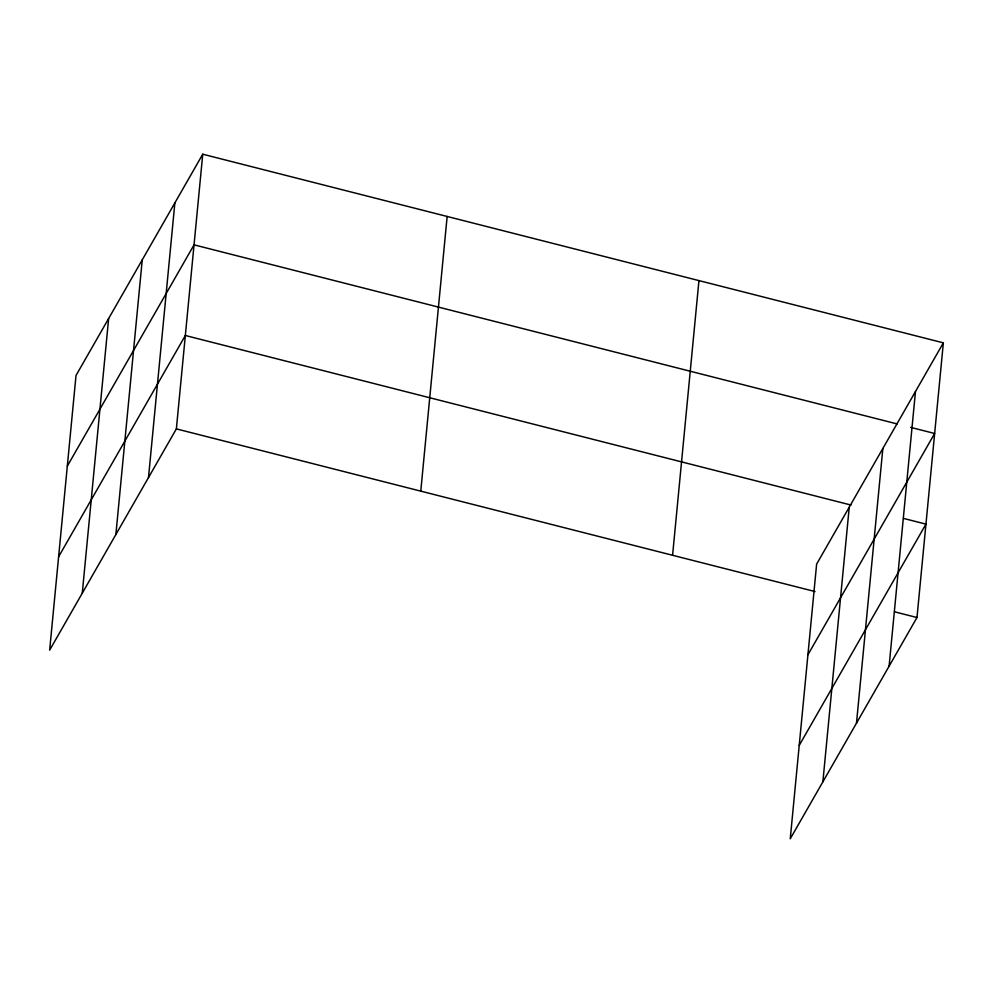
<?xml version="1.0" encoding="UTF-8"?>
<svg xmlns="http://www.w3.org/2000/svg" width="993" height="993" viewBox="0 0 993 993"><rect width="100%" height="100%" fill="white"/><g stroke="black" fill="none" stroke-linecap="round" stroke-linejoin="round"><path stroke-width="1.49" d="M82.27 593.206L108.634 318.53M115.871 534.519L142.247 259.843M148.491 477.559L174.867 202.882M202.746 154.213L76.014 375.478L49.65 650.154L176.369 428.889L202.746 154.213L943.35 342.846L916.986 617.522L790.254 838.787L816.631 564.111L943.35 342.846M420.771 491.138L447.148 216.462M672.584 555.273L698.948 280.597M822.874 781.839L849.251 507.162M856.487 723.152L882.851 448.476M889.107 666.191L915.472 391.527M67.313 466.127L194.045 244.849L897.163 423.937M58.612 556.763L185.343 335.497L850.976 505.04M807.93 654.759L934.649 433.482L910.655 427.375M799.216 745.408L925.948 524.13L903.456 518.396M176.369 428.889L815.017 591.555M894.494 611.787L916.986 617.522"/></g></svg>
